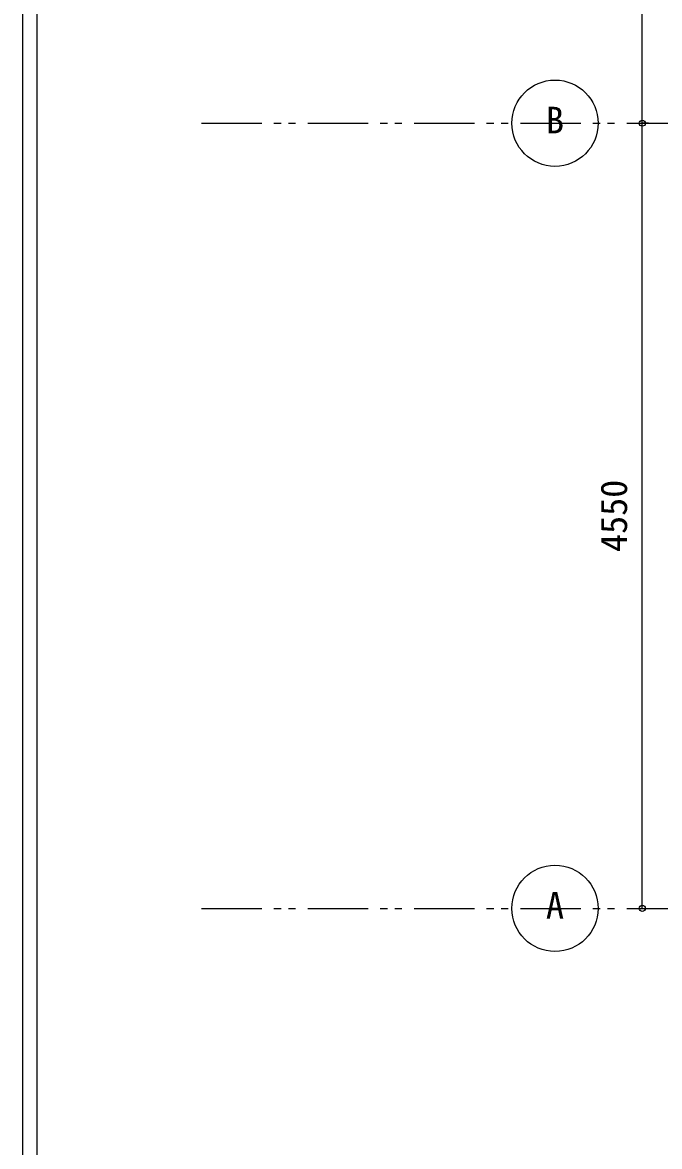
# Model space of a CAD drawing. Units: millimetres at full size. Extents: x -22551 to 92397, y -19340 to 14894.
# Drawn here: x 44673 to 48363, y -7660 to -1146 of the extents above; entities that cross this region are included whole.
import ezdxf
from ezdxf.enums import TextEntityAlignment as Align

# ---------------------------------------------------------------- set-up
doc = ezdxf.new("R2010")
doc.units = ezdxf.units.MM
doc.header["$LTSCALE"] = 70
doc.header["$PDMODE"] = 32
doc.header["$PDSIZE"] = 35
doc.linetypes.add('DOUBLE_CHAIN1', pattern=[8.8, 5, -1, 0.6, -0.6, 0.6, -1])
for name, color, linetype, lineweight in [('1-0_1-SP_配管(M00_A-00 １階平面図_190409_150.jww)', 7, 'Continuous', 15), ('2-0_通芯', 7, 'Continuous', 15), ('8-0_9-1', 7, 'Continuous', 15)]:
    doc.layers.add(name, color=color, linetype=linetype, lineweight=lineweight)
doc.styles.add('ＭＳ ゴシック', font='')
doc.styles.get('ＭＳ ゴシック').set_extended_font_data('MS Gothic')

msp = doc.modelspace()

# ---------------------------------------------------------------- linework, layer by layer
at = {"layer": '1-0_1-SP_配管(M00_A-00 １階平面図_190409_150.jww)'}
for p, q in [((48263.24, -1730.23), (48263.24, 6319.77)), ((48263.24, -6280.23), (48263.24, -1730.23)), ((48299.24, -1730.23), (48263.24, -1730.23)), ((48204.58, -6280.23), (48263.24, -6280.23))]:
    msp.add_line(p, q, dxfattribs=at)
for p in [(48263.24, -1730.23), (48263.24, -6280.23)]:
    msp.add_point(p, dxfattribs=at)
at = {"layer": '2-0_通芯', "linetype": 'DOUBLE_CHAIN1'}
for p, q in [((45708.82, -1730.23), (92121.52, -1730.23)), ((45708.82, -6280.23), (92121.52, -6280.23))]:
    msp.add_line(p, q, dxfattribs=at)
at = {"layer": '2-0_通芯'}
for centre in [(47757.42, -1730.23), (47757.42, -6280.23)]:
    msp.add_circle(centre, 250, dxfattribs=at)
at = {"layer": '8-0_9-1'}
for p, q in [((44672.56, 14893.69), (44672.56, -19340.46)), ((44756.56, 14809.69), (44756.56, -19256.46))]:
    msp.add_line(p, q, dxfattribs=at)

# ---------------------------------------------------------------- texts
at = {"layer": '1-0_1-SP_配管(M00_A-00 １階平面図_190409_150.jww)', "style": 'ＭＳ ゴシック'}
msp.add_text('4550', height=154, rotation=90, dxfattribs=at).set_placement((48221.24, -4215.23), align=Align.BOTTOM_LEFT)
at = {"layer": '2-0_通芯', "style": 'ＭＳ ゴシック'}
for s, p in [('B', (47704.92, -1835.23)), ('A', (47704.92, -6385.23))]:
    msp.add_text(s, height=154, dxfattribs=at).set_placement(p, align=Align.BOTTOM_LEFT)

doc.saveas('drawing.dxf')
